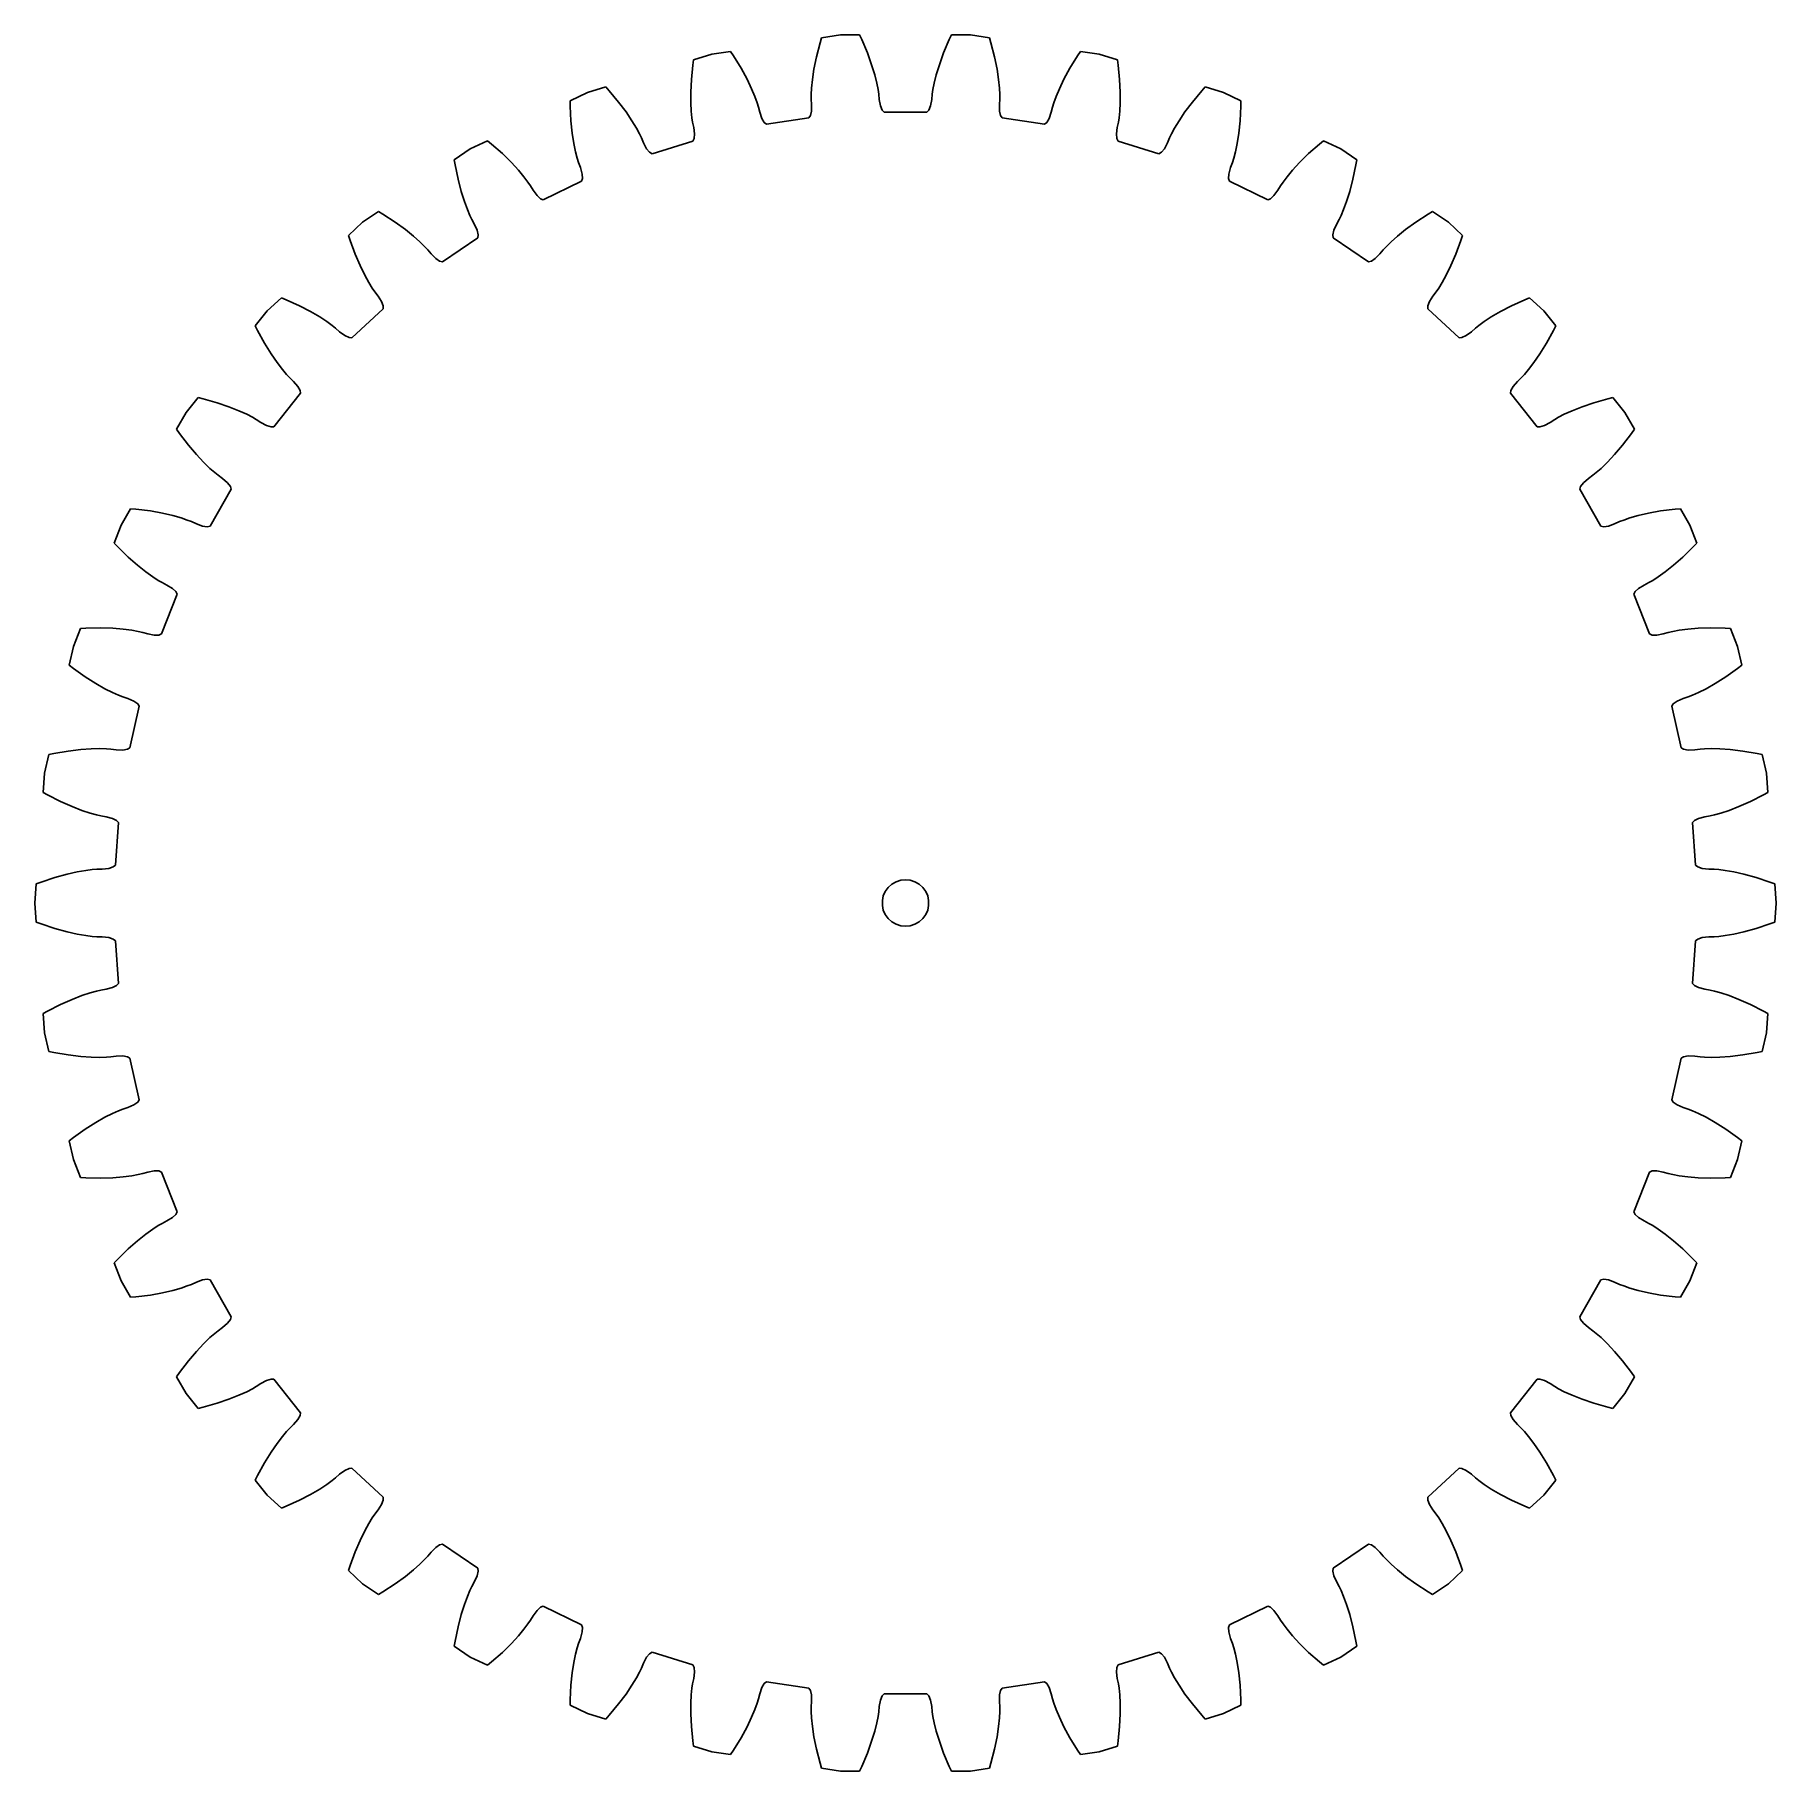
# Model space of a CAD drawing. Header units: metres. Extents: x -56 to 56, y -56 to 56.
import ezdxf

# ---------------------------------------------------------------- set-up
doc = ezdxf.new("R2010")
doc.units = ezdxf.units.M

msp = doc.modelspace()

# ---------------------------------------------------------------- linework, layer by layer
for p, q in [((-5.5, 55.36), (-5.73, 54.45)), ((-5.4, 55.68), (-5.5, 55.36)), ((-4.19, 55.87), (-5.4, 55.68)), ((-2.95, 55.87), (-4.19, 55.87)), ((-2.81, 55.56), (-2.95, 55.87)), ((-2.45, 54.7), (-2.81, 55.56)), ((2.81, 55.56), (2.45, 54.7)), ((2.95, 55.87), (2.81, 55.56)), ((4.19, 55.87), (2.95, 55.87)), ((5.4, 55.68), (4.19, 55.87)), ((5.5, 55.36), (5.4, 55.68)), ((5.73, 54.45), (5.5, 55.36)), ((-13.69, 53.92), (-13.78, 52.99)), ((-13.64, 54.25), (-13.69, 53.92)), ((-12.47, 54.62), (-13.64, 54.25)), ((-11.25, 54.8), (-12.47, 54.62)), ((-11.06, 54.52), (-11.25, 54.8)), ((-10.57, 53.72), (-11.06, 54.52)), ((-5.73, 54.45), (-5.89, 53.66)), ((-2.18, 53.94), (-2.45, 54.7)), ((-1.98, 53.29), (-2.18, 53.94)), ((2.18, 53.94), (1.98, 53.29)), ((2.45, 54.7), (2.18, 53.94)), ((5.89, 53.66), (5.73, 54.45)), ((11.06, 54.52), (10.57, 53.72)), ((11.25, 54.8), (11.06, 54.52)), ((12.47, 54.62), (11.25, 54.8)), ((13.64, 54.25), (12.47, 54.62)), ((13.69, 53.92), (13.64, 54.25)), ((13.78, 52.99), (13.69, 53.92)), ((-13.78, 52.99), (-13.82, 52.18)), ((-10.19, 53.01), (-10.57, 53.72)), ((-9.9, 52.4), (-10.19, 53.01)), ((-5.99, 52.99), (-6.04, 52.44)), ((-5.89, 53.66), (-5.99, 52.99)), ((-1.84, 52.75), (-1.98, 53.29)), ((-1.76, 52.34), (-1.84, 52.75)), ((1.84, 52.75), (1.76, 52.34)), ((1.98, 53.29), (1.84, 52.75)), ((5.99, 52.99), (5.89, 53.66)), ((6.04, 52.44), (5.99, 52.99)), ((10.19, 53.01), (9.9, 52.4)), ((10.57, 53.72), (10.19, 53.01)), ((13.82, 52.18), (13.78, 52.99)), ((-20.47, 52.15), (-21.58, 51.62)), ((-21.58, 51.62), (-21.58, 51.28)), ((-19.29, 52.51), (-20.47, 52.15)), ((-19.06, 52.26), (-19.29, 52.51)), ((-18.46, 51.54), (-19.06, 52.26)), ((-17.98, 50.9), (-18.46, 51.54)), ((-13.82, 52.18), (-13.82, 51.5)), ((-9.69, 51.89), (-9.9, 52.4)), ((-9.54, 51.49), (-9.69, 51.89)), ((-6.04, 52.44), (-6.06, 52.02)), ((-6.06, 52.02), (-6.06, 51.73)), ((-6.06, 51.73), (-6.04, 51.38)), ((-1.72, 52.05), (-1.76, 52.34)), ((-1.69, 51.71), (-1.72, 52.05)), ((-1.61, 51.29), (-1.69, 51.71)), ((1.69, 51.71), (1.61, 51.29)), ((1.72, 52.05), (1.69, 51.71)), ((1.76, 52.34), (1.72, 52.05)), ((6.06, 52.02), (6.04, 52.44)), ((6.04, 51.38), (6.06, 51.73)), ((6.06, 51.73), (6.06, 52.02)), ((9.69, 51.89), (9.54, 51.49)), ((9.9, 52.4), (9.69, 51.89)), ((13.82, 51.5), (13.82, 52.18)), ((18.46, 51.54), (17.98, 50.9)), ((19.06, 52.26), (18.46, 51.54)), ((19.29, 52.51), (19.06, 52.26)), ((20.47, 52.15), (19.29, 52.51)), ((21.58, 51.62), (20.47, 52.15)), ((21.58, 51.28), (21.58, 51.62)), ((-21.58, 51.28), (-21.53, 50.34)), ((-17.6, 50.34), (-17.98, 50.9)), ((-13.82, 51.5), (-13.79, 50.95)), ((-13.79, 50.95), (-13.74, 50.53)), ((-13.74, 50.53), (-13.7, 50.25)), ((-9.46, 51.21), (-9.54, 51.49)), ((-9.38, 50.88), (-9.46, 51.21)), ((-9.24, 50.48), (-9.38, 50.88)), ((-9.09, 50.22), (-9.24, 50.48)), ((-6.22, 50.52), (-8.94, 50.11)), ((-6.12, 50.67), (-6.22, 50.52)), ((-6.05, 50.96), (-6.12, 50.67)), ((-6.04, 51.38), (-6.05, 50.96)), ((-1.5, 51.02), (-1.61, 51.29)), ((-1.38, 50.88), (-1.5, 51.02)), ((1.38, 50.88), (-1.38, 50.88)), ((1.5, 51.02), (1.38, 50.88)), ((1.61, 51.29), (1.5, 51.02)), ((6.05, 50.96), (6.04, 51.38)), ((6.12, 50.67), (6.05, 50.96)), ((6.22, 50.52), (6.12, 50.67)), ((8.94, 50.11), (6.22, 50.52)), ((9.24, 50.48), (9.09, 50.22)), ((9.38, 50.88), (9.24, 50.48)), ((9.46, 51.21), (9.38, 50.88)), ((9.54, 51.49), (9.46, 51.21)), ((13.7, 50.25), (13.74, 50.53)), ((13.74, 50.53), (13.79, 50.95)), ((13.79, 50.95), (13.82, 51.5)), ((17.98, 50.9), (17.6, 50.34)), ((21.53, 50.34), (21.58, 51.28)), ((-21.53, 50.34), (-21.44, 49.54)), ((-21.44, 49.54), (-21.34, 48.87)), ((-17.31, 49.87), (-17.6, 50.34)), ((-17.11, 49.5), (-17.31, 49.87)), ((-16.99, 49.23), (-17.11, 49.5)), ((-13.7, 50.25), (-13.63, 49.91)), ((-13.63, 49.91), (-13.58, 49.49)), ((-13.58, 49.49), (-13.6, 49.19)), ((-8.94, 50.11), (-9.09, 50.22)), ((9.09, 50.22), (8.94, 50.11)), ((13.58, 49.49), (13.63, 49.91)), ((13.6, 49.19), (13.58, 49.49)), ((13.63, 49.91), (13.7, 50.25)), ((17.11, 49.5), (16.99, 49.23)), ((17.31, 49.87), (17.11, 49.5)), ((17.6, 50.34), (17.31, 49.87)), ((21.34, 48.87), (21.44, 49.54)), ((21.44, 49.54), (21.53, 50.34)), ((-28.01, 48.52), (-29.03, 47.82)), ((-26.9, 49.05), (-28.01, 48.52)), ((-26.64, 48.84), (-26.9, 49.05)), ((-25.94, 48.22), (-26.64, 48.84)), ((-25.36, 47.65), (-25.94, 48.22)), ((-21.34, 48.87), (-21.23, 48.33)), ((-21.23, 48.33), (-21.12, 47.92)), ((-16.85, 48.91), (-16.99, 49.23)), ((-16.66, 48.54), (-16.85, 48.91)), ((-16.47, 48.31), (-16.66, 48.54)), ((-16.31, 48.21), (-16.47, 48.31)), ((-13.68, 49.02), (-16.31, 48.21)), ((-13.6, 49.19), (-13.68, 49.02)), ((13.68, 49.02), (13.6, 49.19)), ((16.31, 48.21), (13.68, 49.02)), ((16.47, 48.31), (16.31, 48.21)), ((16.66, 48.54), (16.47, 48.31)), ((16.85, 48.91), (16.66, 48.54)), ((16.99, 49.23), (16.85, 48.91)), ((21.12, 47.92), (21.23, 48.33)), ((21.23, 48.33), (21.34, 48.87)), ((25.94, 48.22), (25.36, 47.65)), ((26.64, 48.84), (25.94, 48.22)), ((26.9, 49.05), (26.64, 48.84)), ((28.01, 48.52), (26.9, 49.05)), ((29.03, 47.82), (28.01, 48.52)), ((-29.03, 47.82), (-28.98, 47.49)), ((-28.98, 47.49), (-28.79, 46.57)), ((-24.9, 47.15), (-25.36, 47.65)), ((-24.55, 46.73), (-24.9, 47.15)), ((-21.12, 47.92), (-21.03, 47.64)), ((-21.03, 47.64), (-20.91, 47.32)), ((-20.91, 47.32), (-20.81, 46.91)), ((20.81, 46.91), (20.91, 47.32)), ((20.91, 47.32), (21.03, 47.64)), ((21.03, 47.64), (21.12, 47.92)), ((24.9, 47.15), (24.55, 46.73)), ((25.36, 47.65), (24.9, 47.15)), ((28.79, 46.57), (28.98, 47.49)), ((28.98, 47.49), (29.03, 47.82)), ((-28.79, 46.57), (-28.59, 45.79)), ((-24.3, 46.39), (-24.55, 46.73)), ((-24.13, 46.15), (-24.3, 46.39)), ((-23.96, 45.86), (-24.13, 46.15)), ((-20.84, 46.44), (-23.32, 45.24)), ((-20.78, 46.62), (-20.84, 46.44)), ((-20.81, 46.91), (-20.78, 46.62)), ((20.78, 46.62), (20.81, 46.91)), ((20.84, 46.44), (20.78, 46.62)), ((23.32, 45.24), (20.84, 46.44)), ((24.13, 46.15), (23.96, 45.86)), ((24.3, 46.39), (24.13, 46.15)), ((24.55, 46.73), (24.3, 46.39)), ((28.59, 45.79), (28.79, 46.57)), ((-28.59, 45.79), (-28.38, 45.14)), ((-28.38, 45.14), (-28.19, 44.63)), ((-23.71, 45.52), (-23.96, 45.86)), ((-23.49, 45.31), (-23.71, 45.52)), ((-23.32, 45.24), (-23.49, 45.31)), ((23.49, 45.31), (23.32, 45.24)), ((23.71, 45.52), (23.49, 45.31)), ((23.96, 45.86), (23.71, 45.52)), ((28.19, 44.63), (28.38, 45.14)), ((28.38, 45.14), (28.59, 45.79)), ((-34.93, 43.8), (-35.83, 42.96)), ((-33.91, 44.49), (-34.93, 43.8)), ((-33.62, 44.32), (-33.91, 44.49)), ((-32.83, 43.81), (-33.62, 44.32)), ((-32.18, 43.34), (-32.83, 43.81)), ((-28.19, 44.63), (-28.03, 44.24)), ((-28.03, 44.24), (-27.9, 43.98)), ((-27.9, 43.98), (-27.73, 43.67)), ((27.73, 43.67), (27.9, 43.98)), ((27.9, 43.98), (28.03, 44.24)), ((28.03, 44.24), (28.19, 44.63)), ((32.83, 43.81), (32.18, 43.34)), ((33.62, 44.32), (32.83, 43.81)), ((33.91, 44.49), (33.62, 44.32)), ((34.93, 43.8), (33.91, 44.49)), ((35.83, 42.96), (34.93, 43.8)), ((-35.83, 42.96), (-35.73, 42.64)), ((-35.73, 42.64), (-35.41, 41.76)), ((-31.65, 42.91), (-32.18, 43.34)), ((-31.24, 42.55), (-31.65, 42.91)), ((-27.52, 42.81), (-29.8, 41.26)), ((-27.73, 43.67), (-27.57, 43.29)), ((-27.57, 43.29), (-27.5, 43)), ((-27.5, 43), (-27.52, 42.81)), ((27.5, 43), (27.57, 43.29)), ((27.52, 42.81), (27.5, 43)), ((29.8, 41.26), (27.52, 42.81)), ((27.57, 43.29), (27.73, 43.67)), ((31.65, 42.91), (31.24, 42.55)), ((32.18, 43.34), (31.65, 42.91)), ((35.41, 41.76), (35.73, 42.64)), ((35.73, 42.64), (35.83, 42.96)), ((-35.41, 41.76), (-35.09, 41.02)), ((-30.94, 42.25), (-31.24, 42.55)), ((-30.74, 42.04), (-30.94, 42.25)), ((-30.52, 41.77), (-30.74, 42.04)), ((-30.23, 41.47), (-30.52, 41.77)), ((-29.98, 41.31), (-30.23, 41.47)), ((30.23, 41.47), (29.98, 41.31)), ((30.52, 41.77), (30.23, 41.47)), ((30.74, 42.04), (30.52, 41.77)), ((30.94, 42.25), (30.74, 42.04)), ((31.24, 42.55), (30.94, 42.25)), ((35.09, 41.02), (35.41, 41.76)), ((-35.09, 41.02), (-34.79, 40.41)), ((-34.79, 40.41), (-34.53, 39.93)), ((-29.8, 41.26), (-29.98, 41.31)), ((29.98, 41.31), (29.8, 41.26)), ((34.53, 39.93), (34.79, 40.41)), ((34.79, 40.41), (35.09, 41.02)), ((-34.53, 39.93), (-34.31, 39.57)), ((-34.31, 39.57), (-34.14, 39.33)), ((-34.14, 39.33), (-33.93, 39.05)), ((33.93, 39.05), (34.14, 39.33)), ((34.14, 39.33), (34.31, 39.57)), ((34.31, 39.57), (34.53, 39.93)), ((-41.07, 38.11), (-41.84, 37.14)), ((-40.16, 38.94), (-41.07, 38.11)), ((-39.85, 38.82), (-40.16, 38.94)), ((-39, 38.43), (-39.85, 38.82)), ((-38.28, 38.06), (-39, 38.43)), ((-33.6, 38.23), (-35.62, 36.36)), ((-33.93, 39.05), (-33.71, 38.7)), ((-33.71, 38.7), (-33.6, 38.42)), ((-33.6, 38.42), (-33.6, 38.23)), ((33.6, 38.42), (33.71, 38.7)), ((33.6, 38.23), (33.6, 38.42)), ((35.62, 36.36), (33.6, 38.23)), ((33.71, 38.7), (33.93, 39.05)), ((39, 38.43), (38.28, 38.06)), ((39.85, 38.82), (39, 38.43)), ((40.16, 38.94), (39.85, 38.82)), ((41.07, 38.11), (40.16, 38.94)), ((41.84, 37.14), (41.07, 38.11)), ((-41.84, 37.14), (-41.69, 36.84)), ((-37.69, 37.72), (-38.28, 38.06)), ((-37.23, 37.42), (-37.69, 37.72)), ((-36.89, 37.17), (-37.23, 37.42)), ((-36.67, 36.99), (-36.89, 37.17)), ((-36.41, 36.76), (-36.67, 36.99)), ((36.67, 36.99), (36.41, 36.76)), ((36.89, 37.17), (36.67, 36.99)), ((37.23, 37.42), (36.89, 37.17)), ((37.69, 37.72), (37.23, 37.42)), ((38.28, 38.06), (37.69, 37.72)), ((41.69, 36.84), (41.84, 37.14)), ((-41.69, 36.84), (-41.24, 36.02)), ((-41.24, 36.02), (-40.81, 35.33)), ((-36.07, 36.51), (-36.41, 36.76)), ((-35.8, 36.38), (-36.07, 36.51)), ((-35.62, 36.36), (-35.8, 36.38)), ((35.8, 36.38), (35.62, 36.36)), ((36.07, 36.51), (35.8, 36.38)), ((36.41, 36.76), (36.07, 36.51)), ((40.81, 35.33), (41.24, 36.02)), ((41.24, 36.02), (41.69, 36.84)), ((-40.81, 35.33), (-40.43, 34.77)), ((-40.43, 34.77), (-40.09, 34.33)), ((40.09, 34.33), (40.43, 34.77)), ((40.43, 34.77), (40.81, 35.33)), ((-40.09, 34.33), (-39.82, 34.01)), ((-39.82, 34.01), (-39.62, 33.8)), ((-39.62, 33.8), (-39.38, 33.56)), ((39.38, 33.56), (39.62, 33.8)), ((39.62, 33.8), (39.82, 34.01)), ((39.82, 34.01), (40.09, 34.33)), ((-45.52, 32.52), (-46.29, 31.56)), ((-45.19, 32.44), (-45.52, 32.52)), ((-38.92, 32.8), (-40.64, 30.65)), ((-39.38, 33.56), (-39.1, 33.24)), ((-39.1, 33.24), (-38.95, 32.98)), ((-38.95, 32.98), (-38.92, 32.8)), ((38.92, 32.8), (38.95, 32.98)), ((40.64, 30.65), (38.92, 32.8)), ((38.95, 32.98), (39.1, 33.24)), ((39.1, 33.24), (39.38, 33.56)), ((45.52, 32.52), (45.19, 32.44)), ((46.29, 31.56), (45.52, 32.52)), ((-46.29, 31.56), (-46.9, 30.49)), ((-44.29, 32.19), (-45.19, 32.44)), ((-43.53, 31.93), (-44.29, 32.19)), ((-42.89, 31.68), (-43.53, 31.93)), ((-42.39, 31.45), (-42.89, 31.68)), ((-42.02, 31.26), (-42.39, 31.45)), ((42.39, 31.45), (42.02, 31.26)), ((42.89, 31.68), (42.39, 31.45)), ((43.53, 31.93), (42.89, 31.68)), ((44.29, 32.19), (43.53, 31.93)), ((45.19, 32.44), (44.29, 32.19)), ((46.9, 30.49), (46.29, 31.56)), ((-46.9, 30.49), (-46.71, 30.21)), ((-41.77, 31.11), (-42.02, 31.26)), ((-41.48, 30.92), (-41.77, 31.11)), ((-41.11, 30.72), (-41.48, 30.92)), ((-40.82, 30.64), (-41.11, 30.72)), ((-40.64, 30.65), (-40.82, 30.64)), ((40.82, 30.64), (40.64, 30.65)), ((41.11, 30.72), (40.82, 30.64)), ((41.48, 30.92), (41.11, 30.72)), ((41.77, 31.11), (41.48, 30.92)), ((42.02, 31.26), (41.77, 31.11)), ((46.71, 30.21), (46.9, 30.49)), ((-46.71, 30.21), (-46.14, 29.47)), ((-46.14, 29.47), (-45.62, 28.85)), ((45.62, 28.85), (46.14, 29.47)), ((46.14, 29.47), (46.71, 30.21)), ((-45.62, 28.85), (-45.16, 28.36)), ((-45.16, 28.36), (-44.76, 27.97)), ((44.76, 27.97), (45.16, 28.36)), ((45.16, 28.36), (45.62, 28.85)), ((-44.76, 27.97), (-44.45, 27.7)), ((-44.45, 27.7), (-44.22, 27.52)), ((-44.22, 27.52), (-43.94, 27.32)), ((-43.94, 27.32), (-43.62, 27.04)), ((-43.62, 27.04), (-43.43, 26.81)), ((43.43, 26.81), (43.62, 27.04)), ((43.62, 27.04), (43.94, 27.32)), ((43.94, 27.32), (44.22, 27.52)), ((44.22, 27.52), (44.45, 27.7)), ((44.45, 27.7), (44.76, 27.97)), ((-43.38, 26.63), (-44.75, 24.25)), ((-43.43, 26.81), (-43.38, 26.63)), ((43.38, 26.63), (43.43, 26.81)), ((44.75, 24.25), (43.38, 26.63)), ((-49.86, 25.37), (-50.47, 24.31)), ((-49.52, 25.35), (-49.86, 25.37)), ((-48.59, 25.23), (-49.52, 25.35)), ((-47.8, 25.08), (-48.59, 25.23)), ((-47.14, 24.93), (-47.8, 25.08)), ((-46.61, 24.78), (-47.14, 24.93)), ((-46.21, 24.64), (-46.61, 24.78)), ((46.61, 24.78), (46.21, 24.64)), ((47.14, 24.93), (46.61, 24.78)), ((47.8, 25.08), (47.14, 24.93)), ((48.59, 25.23), (47.8, 25.08)), ((49.52, 25.35), (48.59, 25.23)), ((49.86, 25.37), (49.52, 25.35)), ((50.47, 24.31), (49.86, 25.37)), ((-50.47, 24.31), (-50.92, 23.16)), ((-45.94, 24.54), (-46.21, 24.64)), ((-45.62, 24.39), (-45.94, 24.54)), ((-45.23, 24.25), (-45.62, 24.39)), ((-44.93, 24.21), (-45.23, 24.25)), ((-44.75, 24.25), (-44.93, 24.21)), ((44.93, 24.21), (44.75, 24.25)), ((45.23, 24.25), (44.93, 24.21)), ((45.62, 24.39), (45.23, 24.25)), ((45.94, 24.54), (45.62, 24.39)), ((46.21, 24.64), (45.94, 24.54)), ((50.92, 23.16), (50.47, 24.31)), ((-50.92, 23.16), (-50.69, 22.91)), ((-50.69, 22.91), (-50.02, 22.26)), ((50.02, 22.26), (50.69, 22.91)), ((50.69, 22.91), (50.92, 23.16)), ((-50.02, 22.26), (-49.41, 21.73)), ((-49.41, 21.73), (-48.88, 21.31)), ((-48.88, 21.31), (-48.43, 20.99)), ((48.43, 20.99), (48.88, 21.31)), ((48.88, 21.31), (49.41, 21.73)), ((49.41, 21.73), (50.02, 22.26)), ((-48.43, 20.99), (-48.08, 20.76)), ((-48.08, 20.76), (-47.82, 20.62)), ((-47.82, 20.62), (-47.52, 20.46)), ((-47.52, 20.46), (-47.16, 20.24)), ((-47.16, 20.24), (-46.94, 20.04)), ((46.94, 20.04), (47.16, 20.24)), ((47.16, 20.24), (47.52, 20.46)), ((47.52, 20.46), (47.82, 20.62)), ((47.82, 20.62), (48.08, 20.76)), ((48.08, 20.76), (48.43, 20.99)), ((-46.86, 19.87), (-47.87, 17.31)), ((-46.94, 20.04), (-46.86, 19.87)), ((46.86, 19.87), (46.94, 20.04)), ((47.87, 17.31), (46.86, 19.87)), ((-53.08, 17.66), (-53.53, 16.51)), ((-52.75, 17.68), (-53.08, 17.66)), ((-51.81, 17.7), (-52.75, 17.68)), ((-51, 17.68), (-51.81, 17.7)), ((-50.33, 17.63), (-51, 17.68)), ((-49.78, 17.56), (-50.33, 17.63)), ((-49.37, 17.48), (-49.78, 17.56)), ((-49.08, 17.41), (-49.37, 17.48)), ((-48.75, 17.32), (-49.08, 17.41)), ((-48.34, 17.24), (-48.75, 17.32)), ((-48.04, 17.24), (-48.34, 17.24)), ((-47.87, 17.31), (-48.04, 17.24)), ((48.04, 17.24), (47.87, 17.31)), ((48.34, 17.24), (48.04, 17.24)), ((48.75, 17.32), (48.34, 17.24)), ((49.08, 17.41), (48.75, 17.32)), ((49.37, 17.48), (49.08, 17.41)), ((49.78, 17.56), (49.37, 17.48)), ((50.33, 17.63), (49.78, 17.56)), ((51, 17.68), (50.33, 17.63)), ((51.81, 17.7), (51, 17.68)), ((52.75, 17.68), (51.81, 17.7)), ((53.08, 17.66), (52.75, 17.68)), ((53.53, 16.51), (53.08, 17.66)), ((-53.53, 16.51), (-53.81, 15.31)), ((53.81, 15.31), (53.53, 16.51)), ((-53.81, 15.31), (-53.54, 15.1)), ((-53.54, 15.1), (-52.78, 14.56)), ((52.78, 14.56), (53.54, 15.1)), ((53.54, 15.1), (53.81, 15.31)), ((-52.78, 14.56), (-52.1, 14.12)), ((-52.1, 14.12), (-51.51, 13.79)), ((-51.51, 13.79), (-51.02, 13.54)), ((-51.02, 13.54), (-50.64, 13.37)), ((50.64, 13.37), (51.02, 13.54)), ((51.02, 13.54), (51.51, 13.79)), ((51.51, 13.79), (52.1, 14.12)), ((52.1, 14.12), (52.78, 14.56)), ((-50.64, 13.37), (-50.36, 13.26)), ((-50.36, 13.26), (-50.04, 13.15)), ((-50.04, 13.15), (-49.65, 12.98)), ((-49.3, 12.66), (-49.91, 9.98)), ((-49.65, 12.98), (-49.4, 12.82)), ((-49.4, 12.82), (-49.3, 12.66)), ((49.3, 12.66), (49.4, 12.82)), ((49.91, 9.98), (49.3, 12.66)), ((49.4, 12.82), (49.65, 12.98)), ((49.65, 12.98), (50.04, 13.15)), ((50.04, 13.15), (50.36, 13.26)), ((50.36, 13.26), (50.64, 13.37)), ((-55.12, 9.55), (-55.4, 8.35)), ((-54.79, 9.62), (-55.12, 9.55)), ((-53.87, 9.78), (-54.79, 9.62)), ((-53.07, 9.88), (-53.87, 9.78)), ((-52.39, 9.93), (-53.07, 9.88)), ((-51.84, 9.94), (-52.39, 9.93)), ((-51.42, 9.93), (-51.84, 9.94)), ((-51.13, 9.9), (-51.42, 9.93)), ((-50.79, 9.86), (-51.13, 9.9)), ((-50.37, 9.84), (-50.79, 9.86)), ((-50.07, 9.89), (-50.37, 9.84)), ((-49.91, 9.98), (-50.07, 9.89)), ((50.07, 9.89), (49.91, 9.98)), ((50.37, 9.84), (50.07, 9.89)), ((50.79, 9.86), (50.37, 9.84)), ((51.13, 9.9), (50.79, 9.86)), ((51.42, 9.93), (51.13, 9.9)), ((51.84, 9.94), (51.42, 9.93)), ((52.39, 9.93), (51.84, 9.94)), ((53.07, 9.88), (52.39, 9.93)), ((53.87, 9.78), (53.07, 9.88)), ((54.79, 9.62), (53.87, 9.78)), ((55.12, 9.55), (54.79, 9.62)), ((55.4, 8.35), (55.12, 9.55)), ((-55.4, 8.35), (-55.49, 7.12)), ((55.49, 7.12), (55.4, 8.35)), ((-55.49, 7.12), (-55.2, 6.95)), ((-55.2, 6.95), (-54.36, 6.53)), ((54.36, 6.53), (55.2, 6.95)), ((55.2, 6.95), (55.49, 7.12)), ((-54.36, 6.53), (-53.62, 6.2)), ((-53.62, 6.2), (-52.99, 5.95)), ((-52.99, 5.95), (-52.47, 5.78)), ((-52.47, 5.78), (-52.06, 5.67)), ((-52.06, 5.67), (-51.78, 5.61)), ((-51.78, 5.61), (-51.44, 5.55)), ((51.44, 5.55), (51.78, 5.61)), ((51.78, 5.61), (52.06, 5.67)), ((52.06, 5.67), (52.47, 5.78)), ((52.47, 5.78), (52.99, 5.95)), ((52.99, 5.95), (53.62, 6.2)), ((53.62, 6.2), (54.36, 6.53)), ((-51.44, 5.55), (-51.03, 5.44)), ((-51.03, 5.44), (-50.76, 5.31)), ((-50.63, 5.17), (-50.84, 2.43)), ((-50.76, 5.31), (-50.63, 5.17)), ((50.63, 5.17), (50.76, 5.31)), ((50.84, 2.43), (50.63, 5.17)), ((50.76, 5.31), (51.03, 5.44)), ((51.03, 5.44), (51.44, 5.55)), ((-50.99, 2.32), (-51.27, 2.23)), ((-50.84, 2.43), (-50.99, 2.32)), ((50.99, 2.32), (50.84, 2.43)), ((51.27, 2.23), (50.99, 2.32)), ((-55.93, 1.23), (-56.02, 0)), ((-55.62, 1.35), (-55.93, 1.23)), ((-54.73, 1.65), (-55.62, 1.35)), ((-53.95, 1.86), (-54.73, 1.65)), ((-53.29, 2.01), (-53.95, 1.86)), ((-52.74, 2.1), (-53.29, 2.01)), ((-52.33, 2.15), (-52.74, 2.1)), ((-52.03, 2.17), (-52.33, 2.15)), ((-51.69, 2.18), (-52.03, 2.17)), ((-51.27, 2.23), (-51.69, 2.18)), ((-1.11, 1), (-0.88, 1.21)), ((-0.88, 1.21), (-0.61, 1.37)), ((-0.61, 1.37), (-0.31, 1.47)), ((-0.31, 1.47), (0, 1.5)), ((0, 1.5), (0.31, 1.47)), ((0.31, 1.47), (0.61, 1.37)), ((0.61, 1.37), (0.88, 1.21)), ((0.88, 1.21), (1.11, 1)), ((51.69, 2.18), (51.27, 2.23)), ((52.03, 2.17), (51.69, 2.18)), ((52.33, 2.15), (52.03, 2.17)), ((52.74, 2.1), (52.33, 2.15)), ((53.29, 2.01), (52.74, 2.1)), ((53.95, 1.86), (53.29, 2.01)), ((54.73, 1.65), (53.95, 1.86)), ((55.62, 1.35), (54.73, 1.65)), ((55.93, 1.23), (55.62, 1.35)), ((56.02, 0), (55.93, 1.23)), ((-1.49, 0.16), (-1.43, 0.46)), ((-1.49, -0.16), (-1.49, 0.16)), ((-1.43, 0.46), (-1.3, 0.75)), ((-1.3, 0.75), (-1.11, 1)), ((1.11, 1), (1.3, 0.75)), ((1.3, 0.75), (1.43, 0.46)), ((1.43, 0.46), (1.49, 0.16)), ((1.49, 0.16), (1.49, -0.16)), ((55.93, -1.23), (56.02, 0)), ((-56.02, 0), (-55.93, -1.23)), ((-1.43, -0.46), (-1.49, -0.16)), ((-1.3, -0.75), (-1.43, -0.46)), ((-1.11, -1), (-1.3, -0.75)), ((-0.88, -1.21), (-1.11, -1)), ((1.11, -1), (0.88, -1.21)), ((1.3, -0.75), (1.11, -1)), ((1.43, -0.46), (1.3, -0.75)), ((1.49, -0.16), (1.43, -0.46)), ((-55.93, -1.23), (-55.62, -1.35)), ((-55.62, -1.35), (-54.73, -1.65)), ((-54.73, -1.65), (-53.95, -1.86)), ((-53.95, -1.86), (-53.29, -2.01)), ((-53.29, -2.01), (-52.74, -2.1)), ((-52.74, -2.1), (-52.33, -2.15)), ((-52.33, -2.15), (-52.03, -2.17)), ((-52.03, -2.17), (-51.69, -2.18)), ((-51.69, -2.18), (-51.27, -2.23)), ((-51.27, -2.23), (-50.99, -2.32)), ((-0.61, -1.37), (-0.88, -1.21)), ((-0.31, -1.47), (-0.61, -1.37)), ((0, -1.5), (-0.31, -1.47)), ((0.31, -1.47), (0, -1.5)), ((0.61, -1.37), (0.31, -1.47)), ((0.88, -1.21), (0.61, -1.37)), ((50.99, -2.32), (51.27, -2.23)), ((51.27, -2.23), (51.69, -2.18)), ((51.69, -2.18), (52.03, -2.17)), ((52.03, -2.17), (52.33, -2.15)), ((52.33, -2.15), (52.74, -2.1)), ((52.74, -2.1), (53.29, -2.01)), ((53.29, -2.01), (53.95, -1.86)), ((53.95, -1.86), (54.73, -1.65)), ((54.73, -1.65), (55.62, -1.35)), ((55.62, -1.35), (55.93, -1.23)), ((-50.99, -2.32), (-50.84, -2.43)), ((-50.84, -2.43), (-50.63, -5.17)), ((50.63, -5.17), (50.84, -2.43)), ((50.84, -2.43), (50.99, -2.32)), ((-51.44, -5.55), (-51.78, -5.61)), ((-51.03, -5.44), (-51.44, -5.55)), ((-50.76, -5.31), (-51.03, -5.44)), ((-50.63, -5.17), (-50.76, -5.31)), ((50.76, -5.31), (50.63, -5.17)), ((51.03, -5.44), (50.76, -5.31)), ((51.44, -5.55), (51.03, -5.44)), ((51.78, -5.61), (51.44, -5.55)), ((-54.36, -6.53), (-55.2, -6.95)), ((-53.62, -6.2), (-54.36, -6.53)), ((-52.99, -5.95), (-53.62, -6.2)), ((-52.47, -5.78), (-52.99, -5.95)), ((-52.06, -5.67), (-52.47, -5.78)), ((-51.78, -5.61), (-52.06, -5.67)), ((52.06, -5.67), (51.78, -5.61)), ((52.47, -5.78), (52.06, -5.67)), ((52.99, -5.95), (52.47, -5.78)), ((53.62, -6.2), (52.99, -5.95)), ((54.36, -6.53), (53.62, -6.2)), ((55.2, -6.95), (54.36, -6.53)), ((-55.2, -6.95), (-55.49, -7.12)), ((-55.49, -7.12), (-55.4, -8.35)), ((55.49, -7.12), (55.2, -6.95)), ((55.4, -8.35), (55.49, -7.12)), ((-55.4, -8.35), (-55.12, -9.55)), ((55.12, -9.55), (55.4, -8.35)), ((-55.12, -9.55), (-54.79, -9.62)), ((-54.79, -9.62), (-53.87, -9.78)), ((-53.87, -9.78), (-53.07, -9.88)), ((-53.07, -9.88), (-52.39, -9.93)), ((-52.39, -9.93), (-51.84, -9.94)), ((-51.84, -9.94), (-51.42, -9.93)), ((-51.42, -9.93), (-51.13, -9.9)), ((-51.13, -9.9), (-50.79, -9.86)), ((-50.79, -9.86), (-50.37, -9.84)), ((-50.37, -9.84), (-50.07, -9.89)), ((-50.07, -9.89), (-49.91, -9.98)), ((-49.91, -9.98), (-49.3, -12.66)), ((49.3, -12.66), (49.91, -9.98)), ((49.91, -9.98), (50.07, -9.89)), ((50.07, -9.89), (50.37, -9.84)), ((50.37, -9.84), (50.79, -9.86)), ((50.79, -9.86), (51.13, -9.9)), ((51.13, -9.9), (51.42, -9.93)), ((51.42, -9.93), (51.84, -9.94)), ((51.84, -9.94), (52.39, -9.93)), ((52.39, -9.93), (53.07, -9.88)), ((53.07, -9.88), (53.87, -9.78)), ((53.87, -9.78), (54.79, -9.62)), ((54.79, -9.62), (55.12, -9.55)), ((-50.64, -13.37), (-51.02, -13.54)), ((-50.36, -13.26), (-50.64, -13.37)), ((-50.04, -13.15), (-50.36, -13.26)), ((-49.65, -12.98), (-50.04, -13.15)), ((-49.4, -12.82), (-49.65, -12.98)), ((-49.3, -12.66), (-49.4, -12.82)), ((49.4, -12.82), (49.3, -12.66)), ((49.65, -12.98), (49.4, -12.82)), ((50.04, -13.15), (49.65, -12.98)), ((50.36, -13.26), (50.04, -13.15)), ((50.64, -13.37), (50.36, -13.26)), ((51.02, -13.54), (50.64, -13.37)), ((-52.78, -14.56), (-53.54, -15.1)), ((-52.1, -14.12), (-52.78, -14.56)), ((-51.51, -13.79), (-52.1, -14.12)), ((-51.02, -13.54), (-51.51, -13.79)), ((51.51, -13.79), (51.02, -13.54)), ((52.1, -14.12), (51.51, -13.79)), ((52.78, -14.56), (52.1, -14.12)), ((53.54, -15.1), (52.78, -14.56)), ((-53.54, -15.1), (-53.81, -15.31)), ((-53.81, -15.31), (-53.53, -16.51)), ((53.53, -16.51), (53.81, -15.31)), ((53.81, -15.31), (53.54, -15.1)), ((-53.53, -16.51), (-53.08, -17.66)), ((53.08, -17.66), (53.53, -16.51)), ((-53.08, -17.66), (-52.75, -17.68)), ((-52.75, -17.68), (-51.81, -17.7)), ((-51.81, -17.7), (-51, -17.68)), ((-51, -17.68), (-50.33, -17.63)), ((-50.33, -17.63), (-49.78, -17.56)), ((-49.78, -17.56), (-49.37, -17.48)), ((-49.37, -17.48), (-49.08, -17.41)), ((-49.08, -17.41), (-48.75, -17.32)), ((-48.75, -17.32), (-48.34, -17.24)), ((-48.34, -17.24), (-48.04, -17.24)), ((-48.04, -17.24), (-47.87, -17.31)), ((-47.87, -17.31), (-46.86, -19.87)), ((46.86, -19.87), (47.87, -17.31)), ((47.87, -17.31), (48.04, -17.24)), ((48.04, -17.24), (48.34, -17.24)), ((48.34, -17.24), (48.75, -17.32)), ((48.75, -17.32), (49.08, -17.41)), ((49.08, -17.41), (49.37, -17.48)), ((49.37, -17.48), (49.78, -17.56)), ((49.78, -17.56), (50.33, -17.63)), ((50.33, -17.63), (51, -17.68)), ((51, -17.68), (51.81, -17.7)), ((51.81, -17.7), (52.75, -17.68)), ((52.75, -17.68), (53.08, -17.66)), ((-46.94, -20.04), (-47.16, -20.24)), ((-46.86, -19.87), (-46.94, -20.04)), ((46.94, -20.04), (46.86, -19.87)), ((47.16, -20.24), (46.94, -20.04)), ((-48.43, -20.99), (-48.88, -21.31)), ((-48.08, -20.76), (-48.43, -20.99)), ((-47.82, -20.62), (-48.08, -20.76)), ((-47.52, -20.46), (-47.82, -20.62)), ((-47.16, -20.24), (-47.52, -20.46)), ((47.52, -20.46), (47.16, -20.24)), ((47.82, -20.62), (47.52, -20.46)), ((48.08, -20.76), (47.82, -20.62)), ((48.43, -20.99), (48.08, -20.76)), ((48.88, -21.31), (48.43, -20.99)), ((-50.02, -22.26), (-50.69, -22.91)), ((-49.41, -21.73), (-50.02, -22.26)), ((-48.88, -21.31), (-49.41, -21.73)), ((49.41, -21.73), (48.88, -21.31)), ((50.02, -22.26), (49.41, -21.73)), ((50.69, -22.91), (50.02, -22.26)), ((-50.69, -22.91), (-50.92, -23.16)), ((-50.92, -23.16), (-50.47, -24.31)), ((50.47, -24.31), (50.92, -23.16)), ((50.92, -23.16), (50.69, -22.91)), ((-50.47, -24.31), (-49.86, -25.37)), ((-46.61, -24.78), (-46.21, -24.64)), ((-46.21, -24.64), (-45.94, -24.54)), ((-45.94, -24.54), (-45.62, -24.39)), ((-45.62, -24.39), (-45.23, -24.25)), ((-45.23, -24.25), (-44.93, -24.21)), ((-44.93, -24.21), (-44.75, -24.25)), ((-44.75, -24.25), (-43.38, -26.63)), ((43.38, -26.63), (44.75, -24.25)), ((44.75, -24.25), (44.93, -24.21)), ((44.93, -24.21), (45.23, -24.25)), ((45.23, -24.25), (45.62, -24.39)), ((45.62, -24.39), (45.94, -24.54)), ((45.94, -24.54), (46.21, -24.64)), ((46.21, -24.64), (46.61, -24.78)), ((49.86, -25.37), (50.47, -24.31)), ((-49.86, -25.37), (-49.52, -25.35)), ((-49.52, -25.35), (-48.59, -25.23)), ((-48.59, -25.23), (-47.8, -25.08)), ((-47.8, -25.08), (-47.14, -24.93)), ((-47.14, -24.93), (-46.61, -24.78)), ((46.61, -24.78), (47.14, -24.93)), ((47.14, -24.93), (47.8, -25.08)), ((47.8, -25.08), (48.59, -25.23)), ((48.59, -25.23), (49.52, -25.35)), ((49.52, -25.35), (49.86, -25.37)), ((-43.43, -26.81), (-43.62, -27.04)), ((-43.38, -26.63), (-43.43, -26.81)), ((43.43, -26.81), (43.38, -26.63)), ((43.62, -27.04), (43.43, -26.81)), ((-44.76, -27.97), (-45.16, -28.36)), ((-44.45, -27.7), (-44.76, -27.97)), ((-44.22, -27.52), (-44.45, -27.7)), ((-43.94, -27.32), (-44.22, -27.52)), ((-43.62, -27.04), (-43.94, -27.32)), ((43.94, -27.32), (43.62, -27.04)), ((44.22, -27.52), (43.94, -27.32)), ((44.45, -27.7), (44.22, -27.52)), ((44.76, -27.97), (44.45, -27.7)), ((45.16, -28.36), (44.76, -27.97)), ((-45.62, -28.85), (-46.14, -29.47)), ((-45.16, -28.36), (-45.62, -28.85)), ((45.62, -28.85), (45.16, -28.36)), ((46.14, -29.47), (45.62, -28.85)), ((-46.71, -30.21), (-46.9, -30.49)), ((-46.14, -29.47), (-46.71, -30.21)), ((46.71, -30.21), (46.14, -29.47)), ((46.9, -30.49), (46.71, -30.21)), ((-46.9, -30.49), (-46.29, -31.56)), ((-42.39, -31.45), (-42.02, -31.26)), ((-42.02, -31.26), (-41.77, -31.11)), ((-41.77, -31.11), (-41.48, -30.92)), ((-41.48, -30.92), (-41.11, -30.72)), ((-41.11, -30.72), (-40.82, -30.64)), ((-40.82, -30.64), (-40.64, -30.65)), ((-40.64, -30.65), (-38.92, -32.8)), ((38.92, -32.8), (40.64, -30.65)), ((40.64, -30.65), (40.82, -30.64)), ((40.82, -30.64), (41.11, -30.72)), ((41.11, -30.72), (41.48, -30.92)), ((41.48, -30.92), (41.77, -31.11)), ((41.77, -31.11), (42.02, -31.26)), ((42.02, -31.26), (42.39, -31.45)), ((46.29, -31.56), (46.9, -30.49)), ((-46.29, -31.56), (-45.52, -32.52)), ((-45.52, -32.52), (-45.19, -32.44)), ((-45.19, -32.44), (-44.29, -32.19)), ((-44.29, -32.19), (-43.53, -31.93)), ((-43.53, -31.93), (-42.89, -31.68)), ((-42.89, -31.68), (-42.39, -31.45)), ((42.39, -31.45), (42.89, -31.68)), ((42.89, -31.68), (43.53, -31.93)), ((43.53, -31.93), (44.29, -32.19)), ((44.29, -32.19), (45.19, -32.44)), ((45.19, -32.44), (45.52, -32.52)), ((45.52, -32.52), (46.29, -31.56)), ((-39.38, -33.56), (-39.62, -33.8)), ((-39.1, -33.24), (-39.38, -33.56)), ((-38.95, -32.98), (-39.1, -33.24)), ((-38.92, -32.8), (-38.95, -32.98)), ((38.95, -32.98), (38.92, -32.8)), ((39.1, -33.24), (38.95, -32.98)), ((39.38, -33.56), (39.1, -33.24)), ((39.62, -33.8), (39.38, -33.56)), ((-40.09, -34.33), (-40.43, -34.77)), ((-39.82, -34.01), (-40.09, -34.33)), ((-39.62, -33.8), (-39.82, -34.01)), ((39.82, -34.01), (39.62, -33.8)), ((40.09, -34.33), (39.82, -34.01)), ((40.43, -34.77), (40.09, -34.33)), ((-40.81, -35.33), (-41.24, -36.02)), ((-40.43, -34.77), (-40.81, -35.33)), ((40.81, -35.33), (40.43, -34.77)), ((41.24, -36.02), (40.81, -35.33)), ((-41.69, -36.84), (-41.84, -37.14)), ((-41.24, -36.02), (-41.69, -36.84)), ((-36.67, -36.99), (-36.41, -36.76)), ((-36.41, -36.76), (-36.07, -36.51)), ((-36.07, -36.51), (-35.8, -36.38)), ((-35.8, -36.38), (-35.62, -36.36)), ((-35.62, -36.36), (-33.6, -38.23)), ((33.6, -38.23), (35.62, -36.36)), ((35.62, -36.36), (35.8, -36.38)), ((35.8, -36.38), (36.07, -36.51)), ((36.07, -36.51), (36.41, -36.76)), ((36.41, -36.76), (36.67, -36.99)), ((41.69, -36.84), (41.24, -36.02)), ((41.84, -37.14), (41.69, -36.84)), ((-41.84, -37.14), (-41.07, -38.11)), ((-39, -38.43), (-38.28, -38.06)), ((-38.28, -38.06), (-37.69, -37.72)), ((-37.69, -37.72), (-37.23, -37.42)), ((-37.23, -37.42), (-36.89, -37.17)), ((-36.89, -37.17), (-36.67, -36.99)), ((36.67, -36.99), (36.89, -37.17)), ((36.89, -37.17), (37.23, -37.42)), ((37.23, -37.42), (37.69, -37.72)), ((37.69, -37.72), (38.28, -38.06)), ((38.28, -38.06), (39, -38.43)), ((41.07, -38.11), (41.84, -37.14)), ((-41.07, -38.11), (-40.16, -38.94)), ((-40.16, -38.94), (-39.85, -38.82)), ((-39.85, -38.82), (-39, -38.43)), ((-33.93, -39.05), (-34.14, -39.33)), ((-33.71, -38.7), (-33.93, -39.05)), ((-33.6, -38.42), (-33.71, -38.7)), ((-33.6, -38.23), (-33.6, -38.42)), ((33.6, -38.42), (33.6, -38.23)), ((33.71, -38.7), (33.6, -38.42)), ((33.93, -39.05), (33.71, -38.7)), ((34.14, -39.33), (33.93, -39.05)), ((39, -38.43), (39.85, -38.82)), ((39.85, -38.82), (40.16, -38.94)), ((40.16, -38.94), (41.07, -38.11)), ((-34.53, -39.93), (-34.79, -40.41)), ((-34.31, -39.57), (-34.53, -39.93)), ((-34.14, -39.33), (-34.31, -39.57)), ((34.31, -39.57), (34.14, -39.33)), ((34.53, -39.93), (34.31, -39.57)), ((34.79, -40.41), (34.53, -39.93)), ((-35.09, -41.02), (-35.41, -41.76)), ((-34.79, -40.41), (-35.09, -41.02)), ((-30.23, -41.47), (-29.98, -41.31)), ((-29.98, -41.31), (-29.8, -41.26)), ((-29.8, -41.26), (-27.52, -42.81)), ((27.52, -42.81), (29.8, -41.26)), ((29.8, -41.26), (29.98, -41.31)), ((29.98, -41.31), (30.23, -41.47)), ((35.09, -41.02), (34.79, -40.41)), ((35.41, -41.76), (35.09, -41.02)), ((-35.41, -41.76), (-35.73, -42.64)), ((-31.65, -42.91), (-31.24, -42.55)), ((-31.24, -42.55), (-30.94, -42.25)), ((-30.94, -42.25), (-30.74, -42.04)), ((-30.74, -42.04), (-30.52, -41.77)), ((-30.52, -41.77), (-30.23, -41.47)), ((30.23, -41.47), (30.52, -41.77)), ((30.52, -41.77), (30.74, -42.04)), ((30.74, -42.04), (30.94, -42.25)), ((30.94, -42.25), (31.24, -42.55)), ((31.24, -42.55), (31.65, -42.91)), ((35.73, -42.64), (35.41, -41.76)), ((-35.73, -42.64), (-35.83, -42.96)), ((-35.83, -42.96), (-34.93, -43.8)), ((-32.83, -43.81), (-32.18, -43.34)), ((-32.18, -43.34), (-31.65, -42.91)), ((-27.73, -43.67), (-27.9, -43.98)), ((-27.57, -43.29), (-27.73, -43.67)), ((-27.5, -43), (-27.57, -43.29)), ((-27.52, -42.81), (-27.5, -43)), ((27.5, -43), (27.52, -42.81)), ((27.57, -43.29), (27.5, -43)), ((27.73, -43.67), (27.57, -43.29)), ((27.9, -43.98), (27.73, -43.67)), ((31.65, -42.91), (32.18, -43.34)), ((32.18, -43.34), (32.83, -43.81)), ((34.93, -43.8), (35.83, -42.96)), ((35.83, -42.96), (35.73, -42.64)), ((-34.93, -43.8), (-33.91, -44.49)), ((-33.91, -44.49), (-33.62, -44.32)), ((-33.62, -44.32), (-32.83, -43.81)), ((-28.19, -44.63), (-28.38, -45.14)), ((-28.03, -44.24), (-28.19, -44.63)), ((-27.9, -43.98), (-28.03, -44.24)), ((28.03, -44.24), (27.9, -43.98)), ((28.19, -44.63), (28.03, -44.24)), ((28.38, -45.14), (28.19, -44.63)), ((32.83, -43.81), (33.62, -44.32)), ((33.62, -44.32), (33.91, -44.49)), ((33.91, -44.49), (34.93, -43.8)), ((-28.59, -45.79), (-28.79, -46.57)), ((-28.38, -45.14), (-28.59, -45.79)), ((-24.13, -46.15), (-23.96, -45.86)), ((-23.96, -45.86), (-23.71, -45.52)), ((-23.71, -45.52), (-23.49, -45.31)), ((-23.49, -45.31), (-23.32, -45.24)), ((-23.32, -45.24), (-20.84, -46.44)), ((20.84, -46.44), (23.32, -45.24)), ((23.32, -45.24), (23.49, -45.31)), ((23.49, -45.31), (23.71, -45.52)), ((23.71, -45.52), (23.96, -45.86)), ((23.96, -45.86), (24.13, -46.15)), ((28.59, -45.79), (28.38, -45.14)), ((28.79, -46.57), (28.59, -45.79)), ((-28.79, -46.57), (-28.98, -47.49)), ((-24.9, -47.15), (-24.55, -46.73)), ((-24.55, -46.73), (-24.3, -46.39)), ((-24.3, -46.39), (-24.13, -46.15)), ((-20.81, -46.91), (-20.91, -47.32)), ((-20.84, -46.44), (-20.78, -46.62)), ((-20.78, -46.62), (-20.81, -46.91)), ((20.78, -46.62), (20.84, -46.44)), ((20.81, -46.91), (20.78, -46.62)), ((20.91, -47.32), (20.81, -46.91)), ((24.13, -46.15), (24.3, -46.39)), ((24.3, -46.39), (24.55, -46.73)), ((24.55, -46.73), (24.9, -47.15)), ((28.98, -47.49), (28.79, -46.57)), ((-28.98, -47.49), (-29.03, -47.82)), ((-29.03, -47.82), (-28.01, -48.52)), ((-25.94, -48.22), (-25.36, -47.65)), ((-25.36, -47.65), (-24.9, -47.15)), ((-21.12, -47.92), (-21.23, -48.33)), ((-21.03, -47.64), (-21.12, -47.92)), ((-20.91, -47.32), (-21.03, -47.64)), ((21.03, -47.64), (20.91, -47.32)), ((21.12, -47.92), (21.03, -47.64)), ((21.23, -48.33), (21.12, -47.92)), ((24.9, -47.15), (25.36, -47.65)), ((25.36, -47.65), (25.94, -48.22)), ((28.01, -48.52), (29.03, -47.82)), ((29.03, -47.82), (28.98, -47.49)), ((-28.01, -48.52), (-26.9, -49.05)), ((-26.9, -49.05), (-26.64, -48.84)), ((-26.64, -48.84), (-25.94, -48.22)), ((-21.34, -48.87), (-21.44, -49.54)), ((-21.23, -48.33), (-21.34, -48.87)), ((-17.11, -49.5), (-16.99, -49.23)), ((-16.99, -49.23), (-16.85, -48.91)), ((-16.85, -48.91), (-16.66, -48.54)), ((-16.66, -48.54), (-16.47, -48.31)), ((-16.47, -48.31), (-16.31, -48.21)), ((-16.31, -48.21), (-13.68, -49.02)), ((-13.68, -49.02), (-13.6, -49.19)), ((-13.6, -49.19), (-13.58, -49.49)), ((13.58, -49.49), (13.6, -49.19)), ((13.6, -49.19), (13.68, -49.02)), ((13.68, -49.02), (16.31, -48.21)), ((16.31, -48.21), (16.47, -48.31)), ((16.47, -48.31), (16.66, -48.54)), ((16.66, -48.54), (16.85, -48.91)), ((16.85, -48.91), (16.99, -49.23)), ((16.99, -49.23), (17.11, -49.5)), ((21.34, -48.87), (21.23, -48.33)), ((21.44, -49.54), (21.34, -48.87)), ((25.94, -48.22), (26.64, -48.84)), ((26.64, -48.84), (26.9, -49.05)), ((26.9, -49.05), (28.01, -48.52)), ((-21.53, -50.34), (-21.58, -51.28)), ((-21.44, -49.54), (-21.53, -50.34)), ((-17.98, -50.9), (-17.6, -50.34)), ((-17.6, -50.34), (-17.31, -49.87)), ((-17.31, -49.87), (-17.11, -49.5)), ((-13.7, -50.25), (-13.74, -50.53)), ((-13.63, -49.91), (-13.7, -50.25)), ((-13.58, -49.49), (-13.63, -49.91)), ((-9.24, -50.48), (-9.09, -50.22)), ((-9.09, -50.22), (-8.94, -50.11)), ((-8.94, -50.11), (-6.22, -50.52)), ((6.22, -50.52), (8.94, -50.11)), ((8.94, -50.11), (9.09, -50.22)), ((9.09, -50.22), (9.24, -50.48)), ((13.63, -49.91), (13.58, -49.49)), ((13.7, -50.25), (13.63, -49.91)), ((13.74, -50.53), (13.7, -50.25)), ((17.11, -49.5), (17.31, -49.87)), ((17.31, -49.87), (17.6, -50.34)), ((17.6, -50.34), (17.98, -50.9)), ((21.53, -50.34), (21.44, -49.54)), ((21.58, -51.28), (21.53, -50.34)), ((-21.58, -51.28), (-21.58, -51.62)), ((-18.46, -51.54), (-17.98, -50.9)), ((-13.79, -50.95), (-13.82, -51.5)), ((-13.82, -51.5), (-13.82, -52.18)), ((-13.74, -50.53), (-13.79, -50.95)), ((-9.69, -51.89), (-9.54, -51.49)), ((-9.54, -51.49), (-9.46, -51.21)), ((-9.46, -51.21), (-9.38, -50.88)), ((-9.38, -50.88), (-9.24, -50.48)), ((-6.22, -50.52), (-6.12, -50.67)), ((-6.12, -50.67), (-6.05, -50.96)), ((-6.04, -51.38), (-6.06, -51.73)), ((-6.05, -50.96), (-6.04, -51.38)), ((-1.69, -51.71), (-1.61, -51.29)), ((-1.61, -51.29), (-1.5, -51.02)), ((-1.5, -51.02), (-1.38, -50.88)), ((-1.38, -50.88), (1.38, -50.88)), ((1.38, -50.88), (1.5, -51.02)), ((1.5, -51.02), (1.61, -51.29)), ((1.61, -51.29), (1.69, -51.71)), ((6.04, -51.38), (6.05, -50.96)), ((6.06, -51.73), (6.04, -51.38)), ((6.05, -50.96), (6.12, -50.67)), ((6.12, -50.67), (6.22, -50.52)), ((9.24, -50.48), (9.38, -50.88)), ((9.38, -50.88), (9.46, -51.21)), ((9.46, -51.21), (9.54, -51.49)), ((9.54, -51.49), (9.69, -51.89)), ((13.79, -50.95), (13.74, -50.53)), ((13.82, -51.5), (13.79, -50.95)), ((13.82, -52.18), (13.82, -51.5)), ((17.98, -50.9), (18.46, -51.54)), ((21.58, -51.62), (21.58, -51.28)), ((-21.58, -51.62), (-20.47, -52.15)), ((-20.47, -52.15), (-19.29, -52.51)), ((-19.29, -52.51), (-19.06, -52.26)), ((-19.06, -52.26), (-18.46, -51.54)), ((-13.82, -52.18), (-13.78, -52.99)), ((-10.19, -53.01), (-9.9, -52.4)), ((-9.9, -52.4), (-9.69, -51.89)), ((-6.06, -51.73), (-6.06, -52.02)), ((-6.06, -52.02), (-6.04, -52.44)), ((-6.04, -52.44), (-5.99, -52.99)), ((-1.84, -52.75), (-1.76, -52.34)), ((-1.76, -52.34), (-1.72, -52.05)), ((-1.72, -52.05), (-1.69, -51.71)), ((1.69, -51.71), (1.72, -52.05)), ((1.72, -52.05), (1.76, -52.34)), ((1.76, -52.34), (1.84, -52.75)), ((5.99, -52.99), (6.04, -52.44)), ((6.04, -52.44), (6.06, -52.02)), ((6.06, -52.02), (6.06, -51.73)), ((9.69, -51.89), (9.9, -52.4)), ((9.9, -52.4), (10.19, -53.01)), ((13.78, -52.99), (13.82, -52.18)), ((18.46, -51.54), (19.06, -52.26)), ((19.06, -52.26), (19.29, -52.51)), ((19.29, -52.51), (20.47, -52.15)), ((20.47, -52.15), (21.58, -51.62)), ((-13.78, -52.99), (-13.69, -53.92)), ((-11.06, -54.52), (-10.57, -53.72)), ((-10.57, -53.72), (-10.19, -53.01)), ((-5.99, -52.99), (-5.89, -53.66)), ((-5.89, -53.66), (-5.73, -54.45)), ((-2.18, -53.94), (-1.98, -53.29)), ((-1.98, -53.29), (-1.84, -52.75)), ((1.84, -52.75), (1.98, -53.29)), ((1.98, -53.29), (2.18, -53.94)), ((5.73, -54.45), (5.89, -53.66)), ((5.89, -53.66), (5.99, -52.99)), ((10.19, -53.01), (10.57, -53.72)), ((10.57, -53.72), (11.06, -54.52)), ((13.69, -53.92), (13.78, -52.99)), ((-13.69, -53.92), (-13.64, -54.25)), ((-13.64, -54.25), (-12.47, -54.62)), ((-12.47, -54.62), (-11.25, -54.8)), ((-11.25, -54.8), (-11.06, -54.52)), ((-5.73, -54.45), (-5.5, -55.36)), ((-2.81, -55.56), (-2.45, -54.7)), ((-2.45, -54.7), (-2.18, -53.94)), ((2.18, -53.94), (2.45, -54.7)), ((2.45, -54.7), (2.81, -55.56)), ((5.5, -55.36), (5.73, -54.45)), ((11.06, -54.52), (11.25, -54.8)), ((11.25, -54.8), (12.47, -54.62)), ((12.47, -54.62), (13.64, -54.25)), ((13.64, -54.25), (13.69, -53.92)), ((-5.5, -55.36), (-5.4, -55.68)), ((-5.4, -55.68), (-4.19, -55.87)), ((-4.19, -55.87), (-2.95, -55.87)), ((-2.95, -55.87), (-2.81, -55.56)), ((2.81, -55.56), (2.95, -55.87)), ((2.95, -55.87), (4.19, -55.87)), ((4.19, -55.87), (5.4, -55.68)), ((5.4, -55.68), (5.5, -55.36))]:
    msp.add_line(p, q)

doc.saveas('drawing.dxf')
